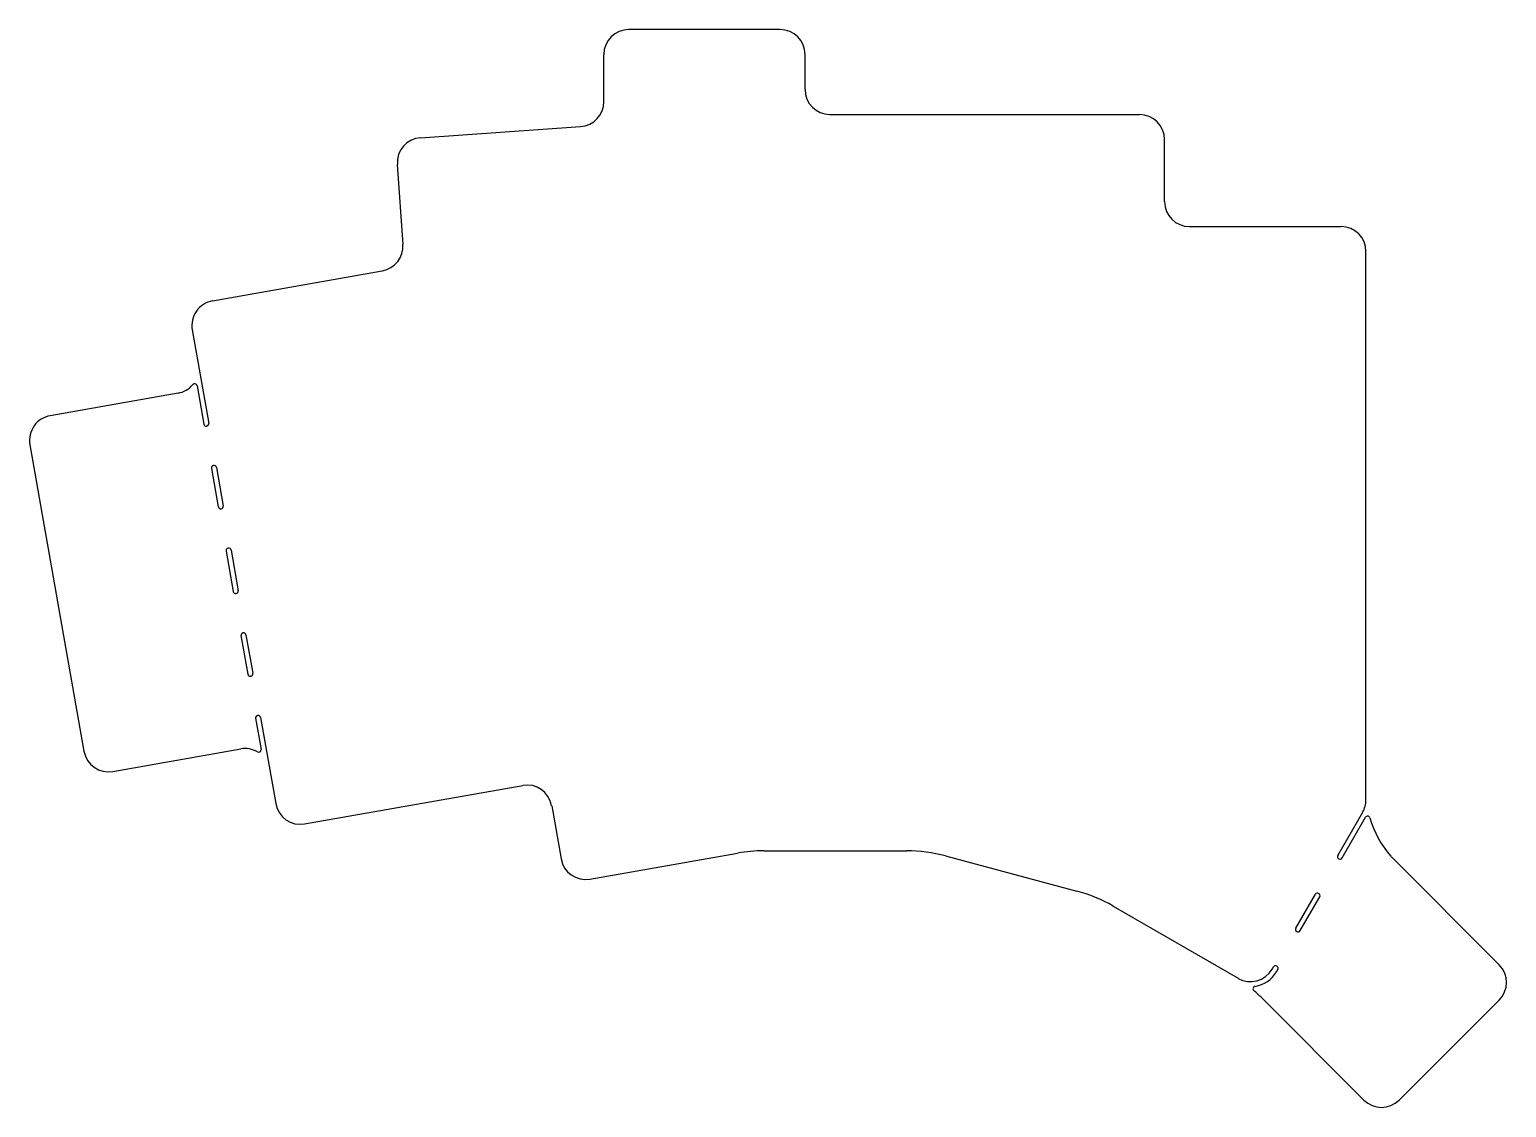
# Model space of a CAD drawing. Header units: millimetres. Extents: x 33 to 181, y -128 to -20.
import ezdxf

# ---------------------------------------------------------------- set-up
doc = ezdxf.new("R2010")
doc.units = ezdxf.units.MM

msp = doc.modelspace()

# ---------------------------------------------------------------- linework, layer by layer
for p, q in [((108.06, -19.76), (92.91, -19.76)), ((90.41, -26.97), (90.41, -22.26)), ((110.56, -25.76), (110.56, -22.26)), ((72.05, -30.59), (88.08, -29.47)), ((113.06, -28.26), (144.06, -28.26)), ((146.56, -36.98), (146.56, -30.76)), ((69.73, -33.26), (70.29, -41.27)), ((149.06, -39.48), (164.23, -39.48)), ((166.73, -96.84), (166.73, -41.98)), ((51.22, -46.91), (68.23, -43.91)), ((49.2, -49.8), (50.85, -59.17)), ((47.78, -56.14), (34.97, -58.4)), ((49.68, -55.4), (50.35, -59.25)), ((50.65, -59.45), (50.63, -59.45)), ((32.94, -61.3), (38.35, -91.98)), ((51.33, -63.39), (51.35, -63.38)), ((51.62, -63.58), (52.31, -67.44)), ((51.13, -63.67), (51.81, -67.53)), ((52.11, -67.72), (52.09, -67.72)), ((52.59, -71.94), (53.31, -76)), ((52.79, -71.66), (52.81, -71.66)), ((53.08, -71.85), (53.8, -75.91)), ((53.6, -76.19), (53.58, -76.19)), ((54.08, -80.41), (54.77, -84.27)), ((54.28, -80.13), (54.3, -80.13)), ((54.58, -80.32), (55.26, -84.18)), ((55.06, -84.46), (55.04, -84.46)), ((55.54, -88.68), (56.09, -91.79)), ((55.74, -88.4), (55.76, -88.4)), ((56.04, -88.59), (57.56, -97.22)), ((41.25, -94), (54.05, -91.75)), ((60.45, -99.25), (82.29, -95.4)), ((85.19, -97.43), (86.13, -102.75)), ((163.9, -102.41), (166.4, -98.09)), ((164.34, -102.66), (166.68, -98.59)), ((106.42, -101.94), (120.74, -101.94)), ((89.02, -104.78), (103.81, -102.17)), ((124.63, -102.45), (137.78, -105.98)), ((164.01, -102.75), (163.99, -102.74)), ((169.33, -102.59), (180.07, -113.35)), ((159.7, -109.68), (161.66, -106.29)), ((161.99, -106.2), (162.01, -106.21)), ((141.4, -107.47), (153.92, -114.7)), ((160.14, -109.93), (162.1, -106.54)), ((159.81, -110.02), (159.79, -110.01)), ((157.33, -113.79), (157.46, -113.56)), ((157.77, -114.04), (157.9, -113.81)), ((157.79, -113.48), (157.81, -113.49)), ((156.3, -116.67), (166.52, -126.89)), ((170.06, -126.89), (180.06, -116.88))]:
    msp.add_line(p, q)
for centre, radius, start, end in [((92.91, -22.26), 2.5, 90, 180), ((108.06, -22.26), 2.5, 0, 90), ((113.06, -25.76), 2.5, 180, 270), ((87.91, -26.97), 2.5, 274, 0), ((144.06, -30.76), 2.5, 0, 90), ((72.23, -33.08), 2.5, 94, 184), ((149.06, -36.98), 2.5, 180, 270), ((164.23, -41.98), 2.5, 0, 90), ((67.8, -41.44), 2.5, 280, 4), ((51.66, -49.37), 2.5, 100, 190), ((49.43, -49.76), 0.24, 190.0000006, 190.0000008), ((47.34, -53.68), 2.5, 280, 319.9662), ((49.44, -55.45), 0.24, 10, 139.9662), ((35.41, -60.86), 2.5, 100, 190), ((50.59, -59.21), 0.24, 190, 280), ((50.61, -59.21), 0.24, 280, 10), ((33.18, -61.26), 0.24, 190.0000006, 190.0000008), ((51.37, -63.62), 0.24, 100, 190), ((51.39, -63.62), 0.24, 10, 100), ((52.05, -67.49), 0.24, 190, 280), ((52.07, -67.48), 0.24, 280, 10), ((52.83, -71.9), 0.24, 100, 190), ((52.85, -71.89), 0.24, 10, 100), ((53.54, -75.95), 0.24, 190, 280), ((53.56, -75.95), 0.24, 280, 10), ((54.32, -80.37), 0.24, 100, 190), ((54.34, -80.36), 0.24, 10, 100), ((55, -84.23), 0.24, 190, 280), ((55.02, -84.22), 0.24, 280, 10), ((55.78, -88.64), 0.24, 100, 190), ((55.8, -88.64), 0.24, 10, 100), ((40.82, -91.54), 2.5, 190, 280), ((54.49, -94.21), 2.5, 60.0338, 100), ((54.09, -91.98), 0.24, 100.0000006, 100.0000008), ((55.86, -91.83), 0.24, 240.0338, 10), ((41.21, -93.77), 0.24, 280, 280), ((82.72, -97.86), 2.5, 10, 100), ((82.33, -95.63), 0.24, 100.0000006, 100.0000008), ((60.02, -96.79), 2.5, 190, 280), ((164.23, -96.84), 2.5, 330.0162, 0), ((60.41, -99.01), 0.24, 280, 280), ((166.89, -98.71), 0.24, 16.0885, 150), ((176.73, -95.88), 10, 196.0885, 221.2706), ((106.42, -116.94), 15, 90, 100), ((120.74, -116.94), 15, 75, 90), ((88.59, -102.31), 2.5, 190, 280), ((104.25, -104.63), 2.5, 100.0000004, 100.0000008), ((103.85, -102.4), 0.24, 100.0000004, 100.0000008), ((164.11, -102.53), 0.24, 150, 240), ((164.13, -102.54), 0.24, 240, 330), ((171.09, -100.82), 2.5, 221.2706, 224.948), ((88.98, -104.54), 0.24, 280, 280), ((133.9, -120.46), 15, 60, 75), ((137.13, -108.39), 2.5, 75.0000002, 75.0000021), ((137.72, -106.21), 0.24, 75, 75.0000021), ((161.87, -106.41), 0.24, 60, 150), ((161.89, -106.42), 0.24, 330, 60), ((159.91, -109.8), 0.24, 150, 240), ((159.93, -109.81), 0.24, 240, 330), ((155.17, -112.54), 2.5, 240, 330), ((157.67, -113.68), 0.24, 60, 150), ((157.69, -113.69), 0.24, 330, 60), ((178.3, -115.12), 2.5, 315, 44.948), ((179.9, -113.52), 0.24, 44.9479679, 44.9479716), ((154.04, -114.5), 0.24, 240.0000049, 240.0000055), ((155.17, -112.54), 3, 278.6169, 330), ((155.65, -115.74), 0.24, 98.6169, 229.1682), ((145.69, -127.27), 15, 45, 49.1682), ((168.29, -125.12), 2.5, 225, 315)]:
    msp.add_arc(centre, radius, start, end)

doc.saveas('drawing.dxf')
